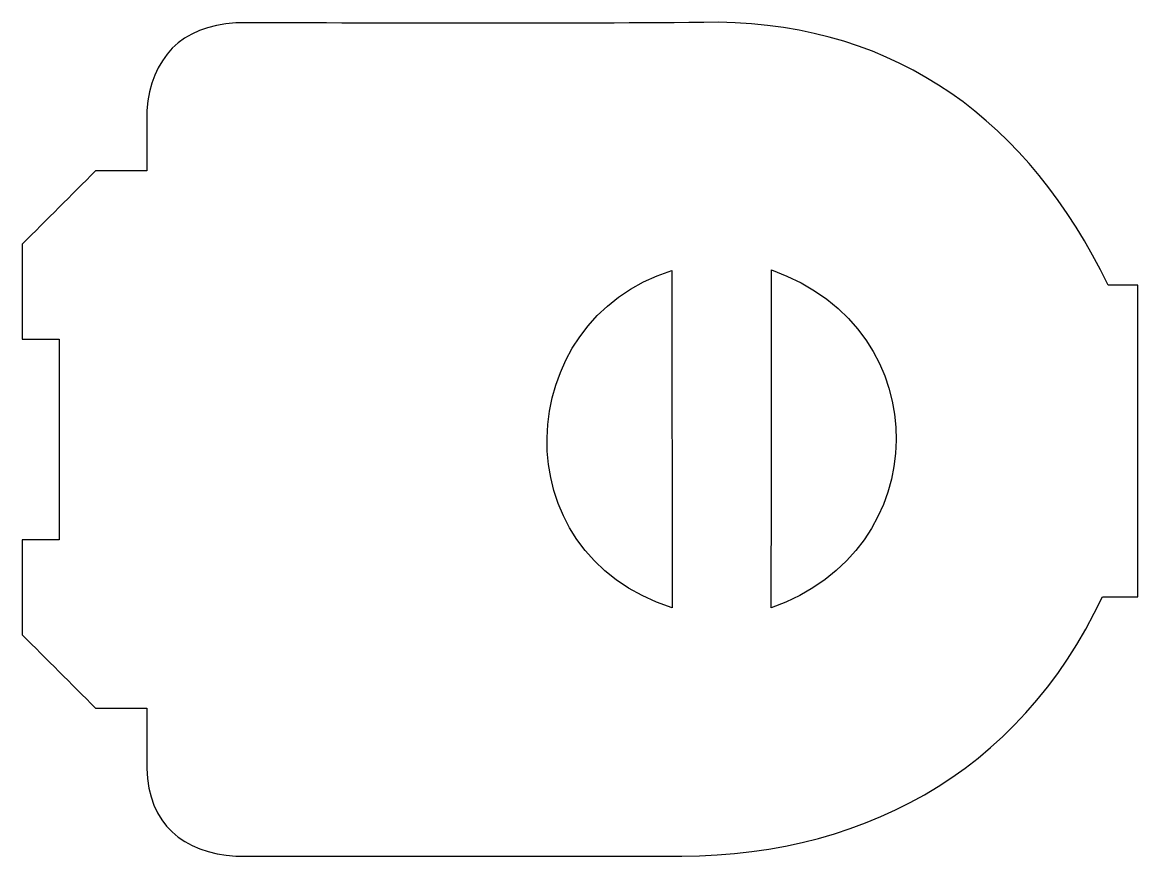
# Model space of a CAD drawing. Extents: x 19.5 to 40.1, y 34.3 to 49.8.
import ezdxf

# ---------------------------------------------------------------- set-up
doc = ezdxf.new("R2010")
doc.units = 0
doc.layers.add('Layer_1', color=7, linetype='CONTINUOUS')

msp = doc.modelspace()

# ---------------------------------------------------------------- linework, layer by layer
at = {"layer": 'Layer_1', "color": 1}
for points in [[(32.320829, 49.798331), (32.320829, 49.798331)], [(32.320829, 49.798331), (32.320829, 49.798331)], [(21.763015, 48.168811), (21.763015, 47.053211)], [(21.763015, 47.053211), (20.814578, 47.053211)], [(19.463015, 45.701611), (19.463015, 43.943851)], [(31.458329, 45.212411), (31.467705, 38.982731)], [(40.064544, 44.943691), (39.517669, 44.943691)], [(40.064544, 39.182731), (40.064544, 44.943691)], [(19.463015, 43.943851), (20.144266, 43.943851)], [(20.144266, 40.237611), (19.463015, 40.237611)], [(19.463015, 40.237611), (19.463015, 38.479771)], [(20.814578, 37.128251), (21.763015, 37.128251)], [(21.763015, 37.128251), (21.763015, 36.012571)], [(23.408329, 34.393851), (31.309891, 34.393851)]]:
    msp.add_lwpolyline(points, dxfattribs=at)
for points in [[(23.408329, 49.787531), (22.389268, 49.729131), (21.844214, 49.132331), (21.763015, 48.168811)], [(32.320829, 49.798331), (29.417629, 49.767931), (26.374099, 49.787131), (23.408329, 49.787131)], [(39.517669, 44.943691), (38.05805, 47.958811), (35.636935, 49.759131), (32.320829, 49.798331)], [(20.814578, 47.053211), (20.3651, 46.601611), (19.914223, 46.151451), (19.463015, 45.701611)], [(31.467705, 38.982731), (28.285617, 39.972891), (28.486256, 44.289451), (31.458329, 45.212411)], [(33.292703, 38.982731), (33.305247, 41.084251), (33.305247, 44.012971), (33.300143, 45.222491)], [(33.300143, 45.222411), (36.428106, 44.124251), (36.319602, 40.013051), (33.292703, 38.982731)], [(20.144266, 43.943851), (20.146746, 43.744331), (20.146746, 42.693611), (20.144266, 40.237611)], [(31.309891, 34.393851), (34.878018, 34.308971), (37.879513, 35.906811), (39.411454, 39.182731)], [(39.411454, 39.182731), (39.527272, 39.182491), (39.867159, 39.182731), (40.064544, 39.182731)], [(19.463015, 38.479771), (19.91458, 38.030331), (20.364742, 37.579451), (20.814578, 37.128251)], [(21.763015, 36.012571), (21.786559, 34.986491), (22.43508, 34.453051), (23.408329, 34.393851)]]:
    msp.add_open_spline(points, degree=3, dxfattribs=at)

doc.saveas('drawing.dxf')
